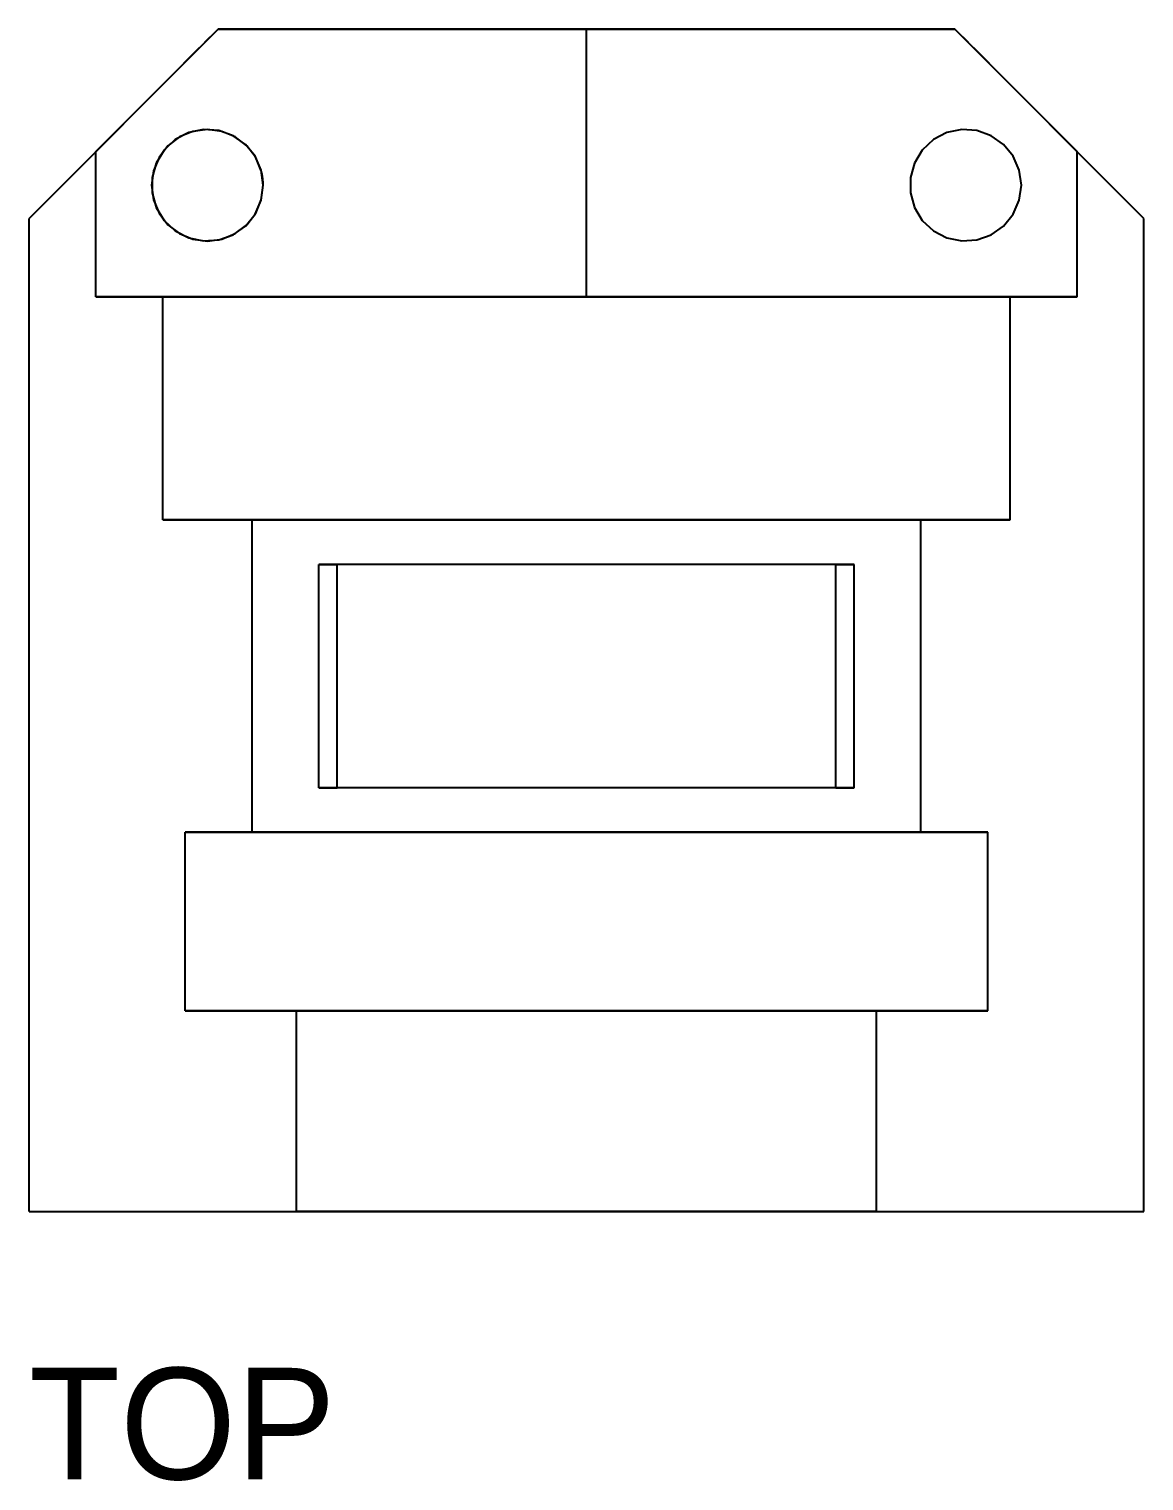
# Model space of a CAD drawing. Header units: millimetres. Extents: x 0 to 265, y -45 to 74.
# Drawn here: x 0 to 25, y 32.59 to 65.13 of the extents above; entities that cross this region are included whole.
import ezdxf

# ---------------------------------------------------------------- set-up
doc = ezdxf.new("R2010")
doc.units = ezdxf.units.MM
doc.layers.add('TOP_HIDDEN', color=8, linetype='CONTINUOUS')
doc.layers.add('TOP_VISIBLE', color=7, linetype='Continuous')

msp = doc.modelspace()

# ---------------------------------------------------------------- linework, layer by layer
at = {"layer": 'TOP_HIDDEN'}
for points in [[(4.243, 65.125), (0, 60.882)], [(4.243, 65.125), (4.123, 65.006), (4.004, 64.887), (3.885, 64.767), (3.766, 64.648), (3.646, 64.529), (3.527, 64.41), (3.408, 64.29), (3.289, 64.171), (3.169, 64.052), (3.05, 63.933), (2.931, 63.813), (2.812, 63.694), (2.692, 63.575), (2.573, 63.456), (2.454, 63.336), (2.335, 63.217), (2.215, 63.098), (2.096, 62.979), (1.977, 62.859), (1.858, 62.74), (1.738, 62.621), (1.619, 62.502), (1.5, 62.382)], [(1.5, 62.382), (1.619, 62.502), (1.738, 62.621), (1.858, 62.74), (1.977, 62.859), (2.096, 62.979), (2.215, 63.098), (2.335, 63.217), (2.454, 63.336), (2.573, 63.456), (2.692, 63.575), (2.812, 63.694), (2.931, 63.813), (3.05, 63.933), (3.169, 64.052), (3.289, 64.171), (3.408, 64.29), (3.527, 64.41), (3.646, 64.529), (3.766, 64.648), (3.885, 64.767), (4.004, 64.887), (4.123, 65.006), (4.243, 65.125)], [(4.243, 65.125), (12.5, 65.125)], [(4.243, 65.125), (4.602, 65.125), (4.961, 65.125), (5.32, 65.125), (5.679, 65.125), (6.038, 65.125), (6.397, 65.125), (6.756, 65.125), (7.115, 65.125), (7.474, 65.125), (7.833, 65.125), (8.192, 65.125), (8.551, 65.125), (8.91, 65.125), (9.269, 65.125), (9.628, 65.125), (9.987, 65.125), (10.346, 65.125), (10.705, 65.125), (11.064, 65.125), (11.423, 65.125), (11.782, 65.125), (12.141, 65.125), (12.5, 65.125)], [(12.5, 65.125), (12.141, 65.125), (11.782, 65.125), (11.423, 65.125), (11.064, 65.125), (10.705, 65.125), (10.346, 65.125), (9.987, 65.125), (9.628, 65.125), (9.269, 65.125), (8.91, 65.125), (8.551, 65.125), (8.192, 65.125), (7.833, 65.125), (7.474, 65.125), (7.115, 65.125), (6.756, 65.125), (6.397, 65.125), (6.038, 65.125), (5.679, 65.125), (5.32, 65.125), (4.961, 65.125), (4.602, 65.125), (4.243, 65.125)], [(12.5, 65.125), (20.757, 65.125)], [(12.5, 59.125), (12.5, 65.125)], [(12.5, 65.125), (12.859, 65.125), (13.218, 65.125), (13.577, 65.125), (13.936, 65.125), (14.295, 65.125), (14.654, 65.125), (15.013, 65.125), (15.372, 65.125), (15.731, 65.125), (16.09, 65.125), (16.449, 65.125), (16.808, 65.125), (17.167, 65.125), (17.526, 65.125), (17.885, 65.125), (18.244, 65.125), (18.603, 65.125), (18.962, 65.125), (19.321, 65.125), (19.68, 65.125), (20.039, 65.125), (20.398, 65.125), (20.757, 65.125)], [(20.757, 65.125), (20.398, 65.125), (20.039, 65.125), (19.68, 65.125), (19.321, 65.125), (18.962, 65.125), (18.603, 65.125), (18.244, 65.125), (17.885, 65.125), (17.526, 65.125), (17.167, 65.125), (16.808, 65.125), (16.449, 65.125), (16.09, 65.125), (15.731, 65.125), (15.372, 65.125), (15.013, 65.125), (14.654, 65.125), (14.295, 65.125), (13.936, 65.125), (13.577, 65.125), (13.218, 65.125), (12.859, 65.125), (12.5, 65.125)], [(25, 60.882), (20.757, 65.125)], [(20.757, 65.125), (20.877, 65.006), (20.996, 64.887), (21.115, 64.767), (21.234, 64.648), (21.354, 64.529), (21.473, 64.41), (21.592, 64.29), (21.711, 64.171), (21.831, 64.052), (21.95, 63.933), (22.069, 63.813), (22.188, 63.694), (22.308, 63.575), (22.427, 63.456), (22.546, 63.336), (22.665, 63.217), (22.785, 63.098), (22.904, 62.979), (23.023, 62.859), (23.142, 62.74), (23.262, 62.621), (23.381, 62.502), (23.5, 62.382)], [(23.5, 62.382), (23.381, 62.502), (23.262, 62.621), (23.142, 62.74), (23.023, 62.859), (22.904, 62.979), (22.785, 63.098), (22.665, 63.217), (22.546, 63.336), (22.427, 63.456), (22.308, 63.575), (22.188, 63.694), (22.069, 63.813), (21.95, 63.933), (21.831, 64.052), (21.711, 64.171), (21.592, 64.29), (21.473, 64.41), (21.354, 64.529), (21.234, 64.648), (21.115, 64.767), (20.996, 64.887), (20.877, 65.006), (20.757, 65.125)], [(5.207, 61.949), (5.082, 62.25), (4.884, 62.509), (4.625, 62.708), (4.323, 62.832), (4, 62.875), (3.676, 62.832), (3.375, 62.707), (3.116, 62.509), (2.917, 62.25), (2.793, 61.948), (2.75, 61.625), (2.793, 61.301), (2.918, 61), (3.116, 60.741), (3.375, 60.542), (3.676, 60.418), (4, 60.375), (4.323, 60.418), (4.625, 60.542), (4.884, 60.741), (5.082, 61), (5.207, 61.301), (5.25, 61.625)], [(5.25, 61.625), (5.204, 61.962), (5.068, 62.274), (4.853, 62.539), (4.575, 62.735), (4.254, 62.849), (3.915, 62.872), (3.581, 62.803), (3.279, 62.646), (3.03, 62.414), (2.853, 62.123), (2.762, 61.795), (2.762, 61.455), (2.853, 61.127), (3.03, 60.836), (3.279, 60.604), (3.581, 60.447), (3.915, 60.378), (4.254, 60.401), (4.575, 60.515), (4.853, 60.711), (5.068, 60.976), (5.204, 61.288), (5.25, 61.625)], [(5.25, 61.625), (5.204, 61.962), (5.068, 62.274), (4.853, 62.539), (4.575, 62.735), (4.254, 62.849), (3.915, 62.872), (3.581, 62.803), (3.279, 62.646), (3.03, 62.414), (2.853, 62.123), (2.762, 61.795), (2.762, 61.455), (2.853, 61.127), (3.03, 60.836), (3.279, 60.604), (3.581, 60.447), (3.915, 60.378), (4.254, 60.401), (4.575, 60.515), (4.853, 60.711), (5.068, 60.976), (5.204, 61.288), (5.25, 61.625)], [(22.25, 61.625), (22.204, 61.962), (22.068, 62.274), (21.853, 62.539), (21.575, 62.735), (21.254, 62.849), (20.915, 62.872), (20.581, 62.803), (20.279, 62.646), (20.03, 62.414), (19.853, 62.123), (19.762, 61.795), (19.762, 61.455), (19.853, 61.127), (20.03, 60.836), (20.279, 60.604), (20.581, 60.447), (20.915, 60.378), (21.254, 60.401), (21.575, 60.515), (21.853, 60.711), (22.068, 60.976), (22.204, 61.288), (22.25, 61.625)], [(1.5, 59.125), (1.5, 62.382)], [(23.5, 59.125), (23.5, 62.382)], [(0, 38.625), (0, 60.882)], [(25, 38.625), (25, 60.882)], [(12.5, 59.125), (12.022, 59.125), (11.543, 59.125), (11.065, 59.125), (10.587, 59.125), (10.109, 59.125), (9.63, 59.125), (9.152, 59.125), (8.674, 59.125), (8.196, 59.125), (7.717, 59.125), (7.239, 59.125), (6.761, 59.125), (6.283, 59.125), (5.804, 59.125), (5.326, 59.125), (4.848, 59.125), (4.37, 59.125), (3.891, 59.125), (3.413, 59.125), (2.935, 59.125), (2.457, 59.125), (1.978, 59.125), (1.5, 59.125)], [(1.5, 59.125), (1.978, 59.125), (2.457, 59.125), (2.935, 59.125), (3.413, 59.125), (3.891, 59.125), (4.37, 59.125), (4.848, 59.125), (5.326, 59.125), (5.804, 59.125), (6.283, 59.125), (6.761, 59.125), (7.239, 59.125), (7.717, 59.125), (8.196, 59.125), (8.674, 59.125), (9.152, 59.125), (9.63, 59.125), (10.109, 59.125), (10.587, 59.125), (11.065, 59.125), (11.543, 59.125), (12.022, 59.125), (12.5, 59.125)], [(22, 59.125), (21.174, 59.125), (20.348, 59.125), (19.522, 59.125), (18.696, 59.125), (17.87, 59.125), (17.043, 59.125), (16.217, 59.125), (15.391, 59.125), (14.565, 59.125), (13.739, 59.125), (12.913, 59.125), (12.087, 59.125), (11.261, 59.125), (10.435, 59.125), (9.609, 59.125), (8.783, 59.125), (7.957, 59.125), (7.13, 59.125), (6.304, 59.125), (5.478, 59.125), (4.652, 59.125), (3.826, 59.125), (3, 59.125)], [(3, 59.125), (3.413, 59.125), (3.826, 59.125), (4.239, 59.125), (4.652, 59.125), (5.065, 59.125), (5.478, 59.125), (5.891, 59.125), (6.304, 59.125), (6.717, 59.125), (7.13, 59.125), (7.543, 59.125), (7.957, 59.125), (8.37, 59.125), (8.783, 59.125), (9.196, 59.125), (9.609, 59.125), (10.022, 59.125), (10.435, 59.125), (10.848, 59.125), (11.261, 59.125), (11.674, 59.125), (12.087, 59.125), (12.5, 59.125)], [(3, 54.125), (3, 59.125)], [(12.5, 59.125), (12.978, 59.125), (13.457, 59.125), (13.935, 59.125), (14.413, 59.125), (14.891, 59.125), (15.37, 59.125), (15.848, 59.125), (16.326, 59.125), (16.804, 59.125), (17.283, 59.125), (17.761, 59.125), (18.239, 59.125), (18.717, 59.125), (19.196, 59.125), (19.674, 59.125), (20.152, 59.125), (20.63, 59.125), (21.109, 59.125), (21.587, 59.125), (22.065, 59.125), (22.543, 59.125), (23.022, 59.125), (23.5, 59.125)], [(23.5, 59.125), (23.022, 59.125), (22.543, 59.125), (22.065, 59.125), (21.587, 59.125), (21.109, 59.125), (20.63, 59.125), (20.152, 59.125), (19.674, 59.125), (19.196, 59.125), (18.717, 59.125), (18.239, 59.125), (17.761, 59.125), (17.283, 59.125), (16.804, 59.125), (16.326, 59.125), (15.848, 59.125), (15.37, 59.125), (14.891, 59.125), (14.413, 59.125), (13.935, 59.125), (13.457, 59.125), (12.978, 59.125), (12.5, 59.125)], [(12.5, 59.125), (12.913, 59.125), (13.326, 59.125), (13.739, 59.125), (14.152, 59.125), (14.565, 59.125), (14.978, 59.125), (15.391, 59.125), (15.804, 59.125), (16.217, 59.125), (16.63, 59.125), (17.043, 59.125), (17.457, 59.125), (17.87, 59.125), (18.283, 59.125), (18.696, 59.125), (19.109, 59.125), (19.522, 59.125), (19.935, 59.125), (20.348, 59.125), (20.761, 59.125), (21.174, 59.125), (21.587, 59.125), (22, 59.125)], [(22, 54.125), (22, 59.125)], [(22, 54.125), (21.174, 54.125), (20.348, 54.125), (19.522, 54.125), (18.696, 54.125), (17.87, 54.125), (17.043, 54.125), (16.217, 54.125), (15.391, 54.125), (14.565, 54.125), (13.739, 54.125), (12.913, 54.125), (12.087, 54.125), (11.261, 54.125), (10.435, 54.125), (9.609, 54.125), (8.783, 54.125), (7.957, 54.125), (7.13, 54.125), (6.304, 54.125), (5.478, 54.125), (4.652, 54.125), (3.826, 54.125), (3, 54.125)], [(3, 54.125), (3.413, 54.125), (3.826, 54.125), (4.239, 54.125), (4.652, 54.125), (5.065, 54.125), (5.478, 54.125), (5.891, 54.125), (6.304, 54.125), (6.717, 54.125), (7.13, 54.125), (7.543, 54.125), (7.957, 54.125), (8.37, 54.125), (8.783, 54.125), (9.196, 54.125), (9.609, 54.125), (10.022, 54.125), (10.435, 54.125), (10.848, 54.125), (11.261, 54.125), (11.674, 54.125), (12.087, 54.125), (12.5, 54.125)], [(20, 54.125), (19.348, 54.125), (18.696, 54.125), (18.043, 54.125), (17.391, 54.125), (16.739, 54.125), (16.087, 54.125), (15.435, 54.125), (14.783, 54.125), (14.13, 54.125), (13.478, 54.125), (12.826, 54.125), (12.174, 54.125), (11.522, 54.125), (10.87, 54.125), (10.217, 54.125), (9.565, 54.125), (8.913, 54.125), (8.261, 54.125), (7.609, 54.125), (6.957, 54.125), (6.304, 54.125), (5.652, 54.125), (5, 54.125)], [(5, 54.125), (5.326, 54.125), (5.652, 54.125), (5.978, 54.125), (6.304, 54.125), (6.63, 54.125), (6.957, 54.125), (7.283, 54.125), (7.609, 54.125), (7.935, 54.125), (8.261, 54.125), (8.587, 54.125), (8.913, 54.125), (9.239, 54.125), (9.565, 54.125), (9.891, 54.125), (10.217, 54.125), (10.543, 54.125), (10.87, 54.125), (11.196, 54.125), (11.522, 54.125), (11.848, 54.125), (12.174, 54.125), (12.5, 54.125)], [(5, 47.125), (5, 54.125)], [(12.5, 54.125), (12.826, 54.125), (13.152, 54.125), (13.478, 54.125), (13.804, 54.125), (14.13, 54.125), (14.457, 54.125), (14.783, 54.125), (15.109, 54.125), (15.435, 54.125), (15.761, 54.125), (16.087, 54.125), (16.413, 54.125), (16.739, 54.125), (17.065, 54.125), (17.391, 54.125), (17.717, 54.125), (18.043, 54.125), (18.37, 54.125), (18.696, 54.125), (19.022, 54.125), (19.348, 54.125), (19.674, 54.125), (20, 54.125)], [(12.5, 54.125), (12.913, 54.125), (13.326, 54.125), (13.739, 54.125), (14.152, 54.125), (14.565, 54.125), (14.978, 54.125), (15.391, 54.125), (15.804, 54.125), (16.217, 54.125), (16.63, 54.125), (17.043, 54.125), (17.457, 54.125), (17.87, 54.125), (18.283, 54.125), (18.696, 54.125), (19.109, 54.125), (19.522, 54.125), (19.935, 54.125), (20.348, 54.125), (20.761, 54.125), (21.174, 54.125), (21.587, 54.125), (22, 54.125)], [(20, 47.125), (20, 54.125)], [(6.5, 48.125), (6.5, 53.125)], [(18.5, 53.125), (6.5, 53.125)], [(6.5, 48.125), (6.5, 53.125)], [(6.5, 53.125), (6.91, 53.125)], [(18.09, 53.125), (17.604, 53.125), (17.118, 53.125), (16.632, 53.125), (16.146, 53.125), (15.66, 53.125), (15.174, 53.125), (14.687, 53.125), (14.201, 53.125), (13.715, 53.125), (13.229, 53.125), (12.743, 53.125), (12.257, 53.125), (11.771, 53.125), (11.285, 53.125), (10.799, 53.125), (10.313, 53.125), (9.826, 53.125), (9.34, 53.125), (8.854, 53.125), (8.368, 53.125), (7.882, 53.125), (7.396, 53.125), (6.91, 53.125)], [(6.91, 48.125), (6.91, 53.125)], [(18.09, 53.125), (18.5, 53.125)], [(18.09, 48.125), (18.09, 53.125)], [(18.5, 48.125), (18.5, 53.125)], [(18.5, 48.125), (18.5, 53.125)], [(18.5, 48.125), (6.5, 48.125)], [(6.5, 48.125), (6.91, 48.125)], [(18.09, 48.125), (17.604, 48.125), (17.118, 48.125), (16.632, 48.125), (16.146, 48.125), (15.66, 48.125), (15.174, 48.125), (14.687, 48.125), (14.201, 48.125), (13.715, 48.125), (13.229, 48.125), (12.743, 48.125), (12.257, 48.125), (11.771, 48.125), (11.285, 48.125), (10.799, 48.125), (10.313, 48.125), (9.826, 48.125), (9.34, 48.125), (8.854, 48.125), (8.368, 48.125), (7.882, 48.125), (7.396, 48.125), (6.91, 48.125)], [(18.09, 48.125), (18.5, 48.125)], [(21.5, 47.125), (20.717, 47.125), (19.935, 47.125), (19.152, 47.125), (18.37, 47.125), (17.587, 47.125), (16.804, 47.125), (16.022, 47.125), (15.239, 47.125), (14.457, 47.125), (13.674, 47.125), (12.891, 47.125), (12.109, 47.125), (11.326, 47.125), (10.543, 47.125), (9.761, 47.125), (8.978, 47.125), (8.196, 47.125), (7.413, 47.125), (6.63, 47.125), (5.848, 47.125), (5.065, 47.125), (4.283, 47.125), (3.5, 47.125)], [(3.5, 47.125), (3.891, 47.125), (4.283, 47.125), (4.674, 47.125), (5.065, 47.125), (5.457, 47.125), (5.848, 47.125), (6.239, 47.125), (6.63, 47.125), (7.022, 47.125), (7.413, 47.125), (7.804, 47.125), (8.196, 47.125), (8.587, 47.125), (8.978, 47.125), (9.37, 47.125), (9.761, 47.125), (10.152, 47.125), (10.543, 47.125), (10.935, 47.125), (11.326, 47.125), (11.717, 47.125), (12.109, 47.125), (12.5, 47.125)], [(3.5, 43.125), (3.5, 47.125)], [(20, 47.125), (19.348, 47.125), (18.696, 47.125), (18.043, 47.125), (17.391, 47.125), (16.739, 47.125), (16.087, 47.125), (15.435, 47.125), (14.783, 47.125), (14.13, 47.125), (13.478, 47.125), (12.826, 47.125), (12.174, 47.125), (11.522, 47.125), (10.87, 47.125), (10.217, 47.125), (9.565, 47.125), (8.913, 47.125), (8.261, 47.125), (7.609, 47.125), (6.957, 47.125), (6.304, 47.125), (5.652, 47.125), (5, 47.125)], [(5, 47.125), (5.326, 47.125), (5.652, 47.125), (5.978, 47.125), (6.304, 47.125), (6.63, 47.125), (6.957, 47.125), (7.283, 47.125), (7.609, 47.125), (7.935, 47.125), (8.261, 47.125), (8.587, 47.125), (8.913, 47.125), (9.239, 47.125), (9.565, 47.125), (9.891, 47.125), (10.217, 47.125), (10.543, 47.125), (10.87, 47.125), (11.196, 47.125), (11.522, 47.125), (11.848, 47.125), (12.174, 47.125), (12.5, 47.125)], [(12.5, 47.125), (12.826, 47.125), (13.152, 47.125), (13.478, 47.125), (13.804, 47.125), (14.13, 47.125), (14.457, 47.125), (14.783, 47.125), (15.109, 47.125), (15.435, 47.125), (15.761, 47.125), (16.087, 47.125), (16.413, 47.125), (16.739, 47.125), (17.065, 47.125), (17.391, 47.125), (17.717, 47.125), (18.043, 47.125), (18.37, 47.125), (18.696, 47.125), (19.022, 47.125), (19.348, 47.125), (19.674, 47.125), (20, 47.125)], [(12.5, 47.125), (12.891, 47.125), (13.283, 47.125), (13.674, 47.125), (14.065, 47.125), (14.457, 47.125), (14.848, 47.125), (15.239, 47.125), (15.63, 47.125), (16.022, 47.125), (16.413, 47.125), (16.804, 47.125), (17.196, 47.125), (17.587, 47.125), (17.978, 47.125), (18.37, 47.125), (18.761, 47.125), (19.152, 47.125), (19.543, 47.125), (19.935, 47.125), (20.326, 47.125), (20.717, 47.125), (21.109, 47.125), (21.5, 47.125)], [(21.5, 43.125), (21.5, 47.125)], [(21.5, 43.125), (20.717, 43.125), (19.935, 43.125), (19.152, 43.125), (18.37, 43.125), (17.587, 43.125), (16.804, 43.125), (16.022, 43.125), (15.239, 43.125), (14.457, 43.125), (13.674, 43.125), (12.891, 43.125), (12.109, 43.125), (11.326, 43.125), (10.543, 43.125), (9.761, 43.125), (8.978, 43.125), (8.196, 43.125), (7.413, 43.125), (6.63, 43.125), (5.848, 43.125), (5.065, 43.125), (4.283, 43.125), (3.5, 43.125)], [(3.5, 43.125), (3.891, 43.125), (4.283, 43.125), (4.674, 43.125), (5.065, 43.125), (5.457, 43.125), (5.848, 43.125), (6.239, 43.125), (6.63, 43.125), (7.022, 43.125), (7.413, 43.125), (7.804, 43.125), (8.196, 43.125), (8.587, 43.125), (8.978, 43.125), (9.37, 43.125), (9.761, 43.125), (10.152, 43.125), (10.543, 43.125), (10.935, 43.125), (11.326, 43.125), (11.717, 43.125), (12.109, 43.125), (12.5, 43.125)], [(19, 43.125), (18.435, 43.125), (17.87, 43.125), (17.304, 43.125), (16.739, 43.125), (16.174, 43.125), (15.609, 43.125), (15.043, 43.125), (14.478, 43.125), (13.913, 43.125), (13.348, 43.125), (12.783, 43.125), (12.217, 43.125), (11.652, 43.125), (11.087, 43.125), (10.522, 43.125), (9.957, 43.125), (9.391, 43.125), (8.826, 43.125), (8.261, 43.125), (7.696, 43.125), (7.13, 43.125), (6.565, 43.125), (6, 43.125)], [(6, 43.125), (6.283, 43.125), (6.565, 43.125), (6.848, 43.125), (7.13, 43.125), (7.413, 43.125), (7.696, 43.125), (7.978, 43.125), (8.261, 43.125), (8.543, 43.125), (8.826, 43.125), (9.109, 43.125), (9.391, 43.125), (9.674, 43.125), (9.957, 43.125), (10.239, 43.125), (10.522, 43.125), (10.804, 43.125), (11.087, 43.125), (11.37, 43.125), (11.652, 43.125), (11.935, 43.125), (12.217, 43.125), (12.5, 43.125)], [(6, 38.625), (6, 43.125)], [(12.5, 43.125), (12.783, 43.125), (13.065, 43.125), (13.348, 43.125), (13.63, 43.125), (13.913, 43.125), (14.196, 43.125), (14.478, 43.125), (14.761, 43.125), (15.043, 43.125), (15.326, 43.125), (15.609, 43.125), (15.891, 43.125), (16.174, 43.125), (16.457, 43.125), (16.739, 43.125), (17.022, 43.125), (17.304, 43.125), (17.587, 43.125), (17.87, 43.125), (18.152, 43.125), (18.435, 43.125), (18.717, 43.125), (19, 43.125)], [(12.5, 43.125), (12.891, 43.125), (13.283, 43.125), (13.674, 43.125), (14.065, 43.125), (14.457, 43.125), (14.848, 43.125), (15.239, 43.125), (15.63, 43.125), (16.022, 43.125), (16.413, 43.125), (16.804, 43.125), (17.196, 43.125), (17.587, 43.125), (17.978, 43.125), (18.37, 43.125), (18.761, 43.125), (19.152, 43.125), (19.543, 43.125), (19.935, 43.125), (20.326, 43.125), (20.717, 43.125), (21.109, 43.125), (21.5, 43.125)], [(19, 38.625), (19, 43.125)], [(0, 38.625), (25, 38.625)], [(19, 38.625), (18.435, 38.625), (17.87, 38.625), (17.304, 38.625), (16.739, 38.625), (16.174, 38.625), (15.609, 38.625), (15.043, 38.625), (14.478, 38.625), (13.913, 38.625), (13.348, 38.625), (12.783, 38.625), (12.217, 38.625), (11.652, 38.625), (11.087, 38.625), (10.522, 38.625), (9.957, 38.625), (9.391, 38.625), (8.826, 38.625), (8.261, 38.625), (7.696, 38.625), (7.13, 38.625), (6.565, 38.625), (6, 38.625)], [(6, 38.625), (6.283, 38.625), (6.565, 38.625), (6.848, 38.625), (7.13, 38.625), (7.413, 38.625), (7.696, 38.625), (7.978, 38.625), (8.261, 38.625), (8.543, 38.625), (8.826, 38.625), (9.109, 38.625), (9.391, 38.625), (9.674, 38.625), (9.957, 38.625), (10.239, 38.625), (10.522, 38.625), (10.804, 38.625), (11.087, 38.625), (11.37, 38.625), (11.652, 38.625), (11.935, 38.625), (12.217, 38.625), (12.5, 38.625)], [(12.5, 38.625), (12.783, 38.625), (13.065, 38.625), (13.348, 38.625), (13.63, 38.625), (13.913, 38.625), (14.196, 38.625), (14.478, 38.625), (14.761, 38.625), (15.043, 38.625), (15.326, 38.625), (15.609, 38.625), (15.891, 38.625), (16.174, 38.625), (16.457, 38.625), (16.739, 38.625), (17.022, 38.625), (17.304, 38.625), (17.587, 38.625), (17.87, 38.625), (18.152, 38.625), (18.435, 38.625), (18.717, 38.625), (19, 38.625)]]:
    msp.add_lwpolyline(points, dxfattribs=at)
at = {"layer": 'TOP_VISIBLE'}
for points in [[(4.243, 65.125), (0, 60.882)], [(4.243, 65.125), (12.5, 65.125)], [(12.5, 65.125), (20.757, 65.125)], [(12.5, 59.125), (12.5, 65.125)], [(25, 60.882), (20.757, 65.125)], [(5.25, 61.625), (5.204, 61.962), (5.068, 62.274), (4.853, 62.539), (4.575, 62.735), (4.254, 62.849), (3.915, 62.872), (3.581, 62.803), (3.279, 62.646), (3.03, 62.414), (2.853, 62.123), (2.762, 61.795), (2.762, 61.455), (2.853, 61.127), (3.03, 60.836), (3.279, 60.604), (3.581, 60.447), (3.915, 60.378), (4.254, 60.401), (4.575, 60.515), (4.853, 60.711), (5.068, 60.976), (5.204, 61.288), (5.25, 61.625)], [(22.25, 61.625), (22.204, 61.962), (22.068, 62.274), (21.853, 62.539), (21.575, 62.735), (21.254, 62.849), (20.915, 62.872), (20.581, 62.803), (20.279, 62.646), (20.03, 62.414), (19.853, 62.123), (19.762, 61.795), (19.762, 61.455), (19.853, 61.127), (20.03, 60.836), (20.279, 60.604), (20.581, 60.447), (20.915, 60.378), (21.254, 60.401), (21.575, 60.515), (21.853, 60.711), (22.068, 60.976), (22.204, 61.288), (22.25, 61.625)], [(22.25, 61.625), (22.204, 61.962), (22.068, 62.274), (21.853, 62.539), (21.575, 62.735), (21.254, 62.849), (20.915, 62.872), (20.581, 62.803), (20.279, 62.646), (20.03, 62.414), (19.853, 62.123), (19.762, 61.795), (19.762, 61.455), (19.853, 61.127), (20.03, 60.836), (20.279, 60.604), (20.581, 60.447), (20.915, 60.378), (21.254, 60.401), (21.575, 60.515), (21.853, 60.711), (22.068, 60.976), (22.204, 61.288), (22.25, 61.625)], [(22.25, 61.625), (22.204, 61.962), (22.068, 62.274), (21.853, 62.539), (21.575, 62.735), (21.254, 62.849), (20.915, 62.872), (20.581, 62.803), (20.279, 62.646), (20.03, 62.414), (19.853, 62.123), (19.762, 61.795), (19.762, 61.455), (19.853, 61.127), (20.03, 60.836), (20.279, 60.604), (20.581, 60.447), (20.915, 60.378), (21.254, 60.401), (21.575, 60.515), (21.853, 60.711), (22.068, 60.976), (22.204, 61.288), (22.25, 61.625)], [(5.25, 61.625), (5.25, 61.639), (5.25, 61.653), (5.249, 61.668), (5.249, 61.682), (5.248, 61.696), (5.247, 61.71), (5.246, 61.725), (5.245, 61.739), (5.243, 61.753), (5.242, 61.767), (5.24, 61.781), (5.238, 61.795), (5.236, 61.81), (5.234, 61.824), (5.232, 61.838), (5.229, 61.852), (5.227, 61.866), (5.224, 61.88), (5.221, 61.894), (5.218, 61.907), (5.214, 61.921), (5.211, 61.935), (5.207, 61.949)], [(5.25, 61.625), (5.25, 61.625), (5.25, 61.625), (5.25, 61.625), (5.25, 61.625), (5.25, 61.625), (5.25, 61.625), (5.25, 61.625), (5.25, 61.625), (5.25, 61.625), (5.25, 61.625), (5.25, 61.625), (5.25, 61.625), (5.25, 61.625), (5.25, 61.625), (5.25, 61.625), (5.25, 61.625), (5.25, 61.625), (5.25, 61.625), (5.25, 61.625), (5.25, 61.625), (5.25, 61.625), (5.25, 61.625), (5.25, 61.625)], [(0, 38.625), (0, 60.882)], [(25, 38.625), (25, 60.882)], [(0, 38.625), (25, 38.625)]]:
    msp.add_lwpolyline(points, dxfattribs=at)

# ---------------------------------------------------------------- texts
msp.add_text('TOP', height=2.5, dxfattribs=at).set_placement((0, 32.625))

doc.saveas('drawing.dxf')
